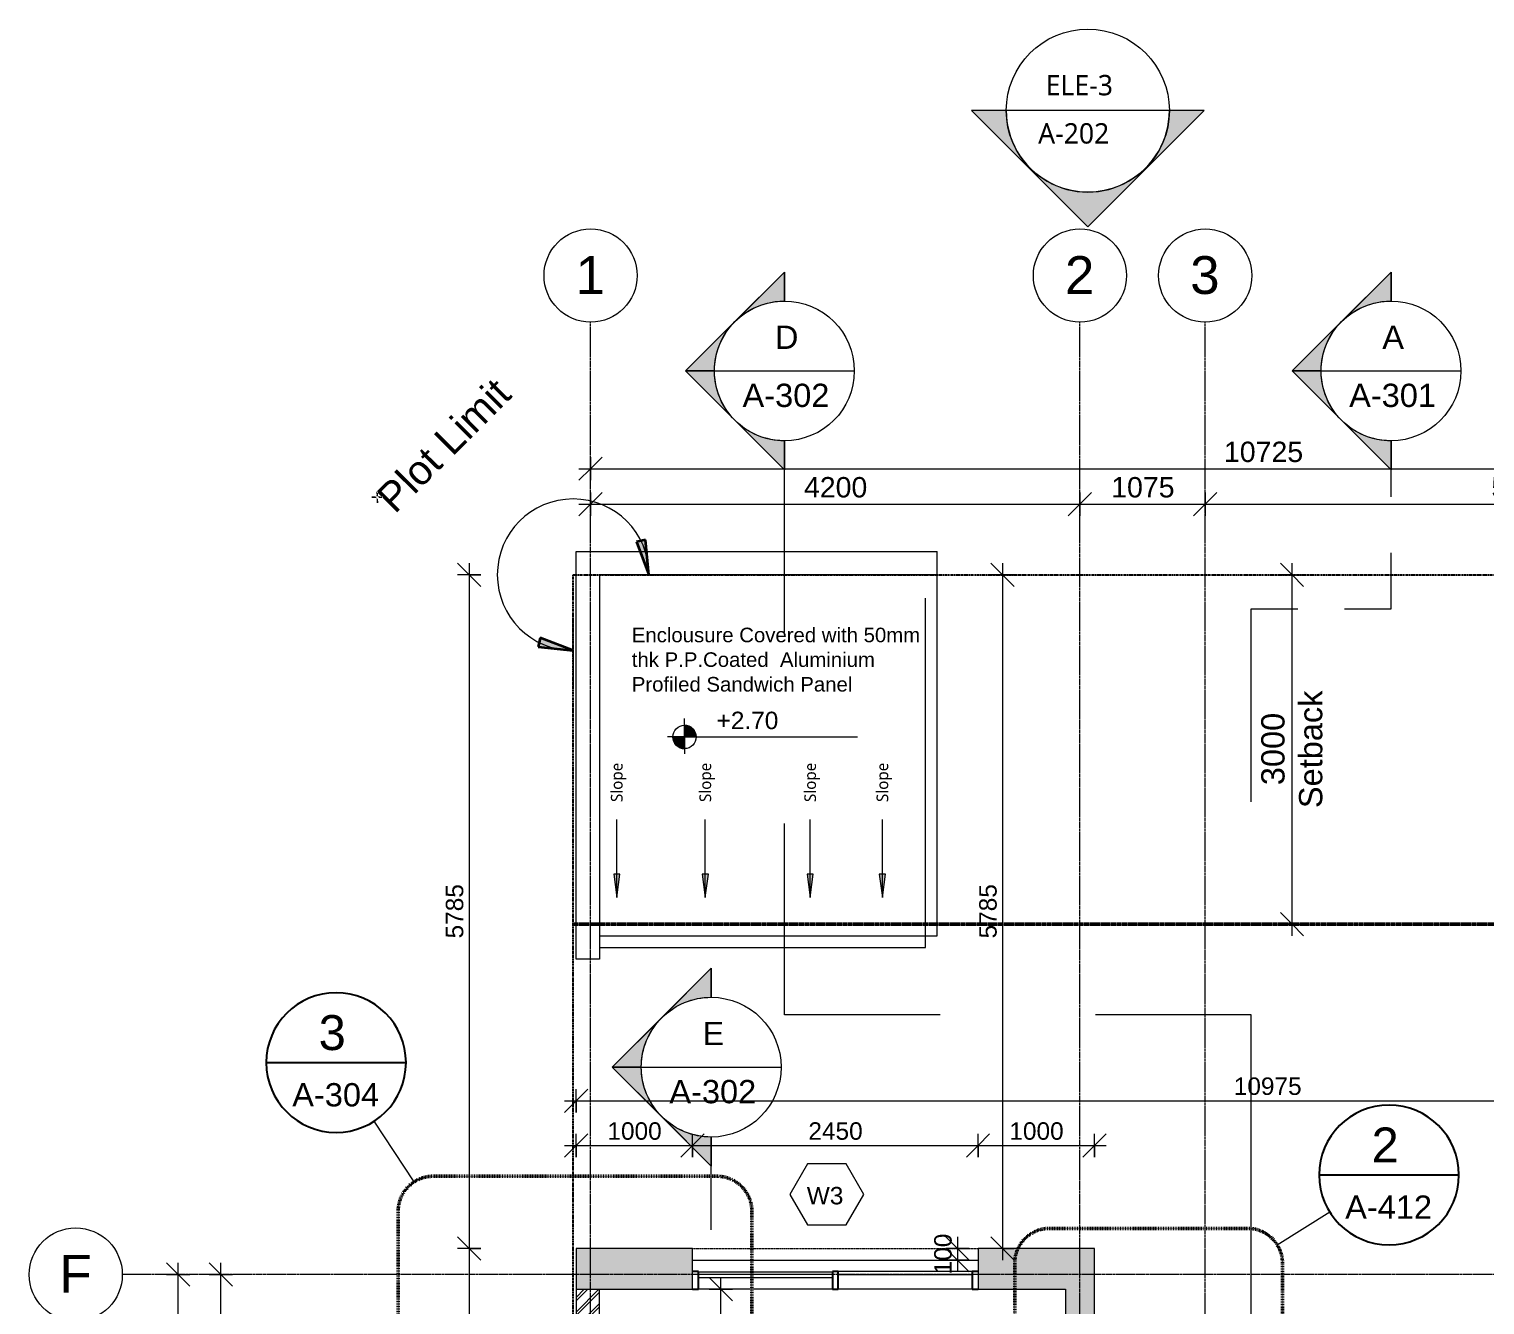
# Model space of a CAD drawing. Header units: millimetres. Extents: x -12746 to 995452, y -409013 to 338495.
# Drawn here: x -11933 to 561, y 6652 to 17608 of the extents above; entities that cross this region are included whole.
import ezdxf

# ---------------------------------------------------------------- set-up
doc = ezdxf.new("R2010")
doc.units = ezdxf.units.MM
for name, pattern in [('Callout Boundary', [2.38125, 1.190625, -1.190625]), ('Dash dot2', [6, 3, -1.5, 0, -1.5]), ('Double dash', [55, 20, -5, 10, -5, 10, -5]), ('Grid Line', [22.225, 12.7, -3.175, 3.175, -3.175]), ('Overhead', [3.96875, 2.38125, -1.5875])]:
    doc.linetypes.add(name, pattern=pattern)
for name, color, linetype, lineweight in [('A-ANNO-DIMS', 211, 'Continuous', 9), ('A-ANNO-DIMS-100', 211, 'Continuous', 9), ('A-ANNO-NOTE', 131, 'Continuous', 9), ('A-ANNO-SYMB', 150, 'Continuous', 9), ('A-DETL', 90, 'Continuous', 9), ('A-DETL-GENF', 92, 'Continuous', 9), ('A-DETL-THIN', 151, 'Continuous', 9), ('A-FLOR', 192, 'Continuous', 9), ('A-FLOR-OVHD', 1, 'Overhead', 18), ('A-GLAZ-CURT', 52, 'Continuous', 9), ('A-GLAZ-CWMG', 51, 'Continuous', 9), ('A-WALL', 113, 'Continuous', 9), ('A-WALL-IDEN', 211, 'Continuous', 18), ('A-WALL-PATT', 111, 'Continuous', 18), ('C-PROP-LINE', 91, 'Double dash', 25), ('G-ANNO-SYMB', 111, 'Continuous', 9), ('G-ANNO-TEXT', 231, 'Continuous', 9), ('S-GRID', 1, 'Continuous', 9), ('S-GRID-IDEN', 1, 'Continuous', 9)]:
    doc.layers.add(name, color=color, linetype=linetype, lineweight=lineweight)
doc.styles.add('Arial', font='arial.ttf', dxfattribs={"height": 150})
doc.styles.add('Arial_1', font='arial.ttf', dxfattribs={"height": 325})
doc.styles.add('Arial_2', font='arial.ttf', dxfattribs={"height": 200})
doc.styles.add('Arial_3', font='arial.ttf', dxfattribs={"height": 125})
doc.styles.add('Arial_4', font='arial.ttf', dxfattribs={"height": 300})
doc.styles.add('Arial_5', font='arial.ttf', dxfattribs={"height": 250})
doc.styles.add('Arial_8', font='arial.ttf', dxfattribs={"height": 175})
doc.styles.add('Lucida Sans Unicode_1', font='l_10646.ttf', dxfattribs={"height": 175})
doc.styles.add('Lucida Sans Unicode_6', font='l_10646.ttf', dxfattribs={"height": 100})
doc.dimstyles.new('100', dxfattribs={"dimscale": 304.8, "dimtxt": 153.03891, "dimasz": 0.656168, "dimexe": 0.328084, "dimexo": 0.0625, "dimgap": 0.016404, "dimtad": 1, "dimdec": 0, "dimzin": 0, "dimdsep": 46, "dimtxsty": 'Arial', "dimblk1": 'OBLIQUE', "dimblk2": 'OBLIQUE', "dimsah": 1, "dimcen": 0.09, "dimdle": 0.328084, "dimazin": 0, "dimtfac": 1, "dimtdec": 4, "dimtix": 1, "dimtmove": 0, "dimatfit": 3, "dimfxl": 0.328084, "dimfxlon": 1, "dimtvp": 1, "dimtolj": 1, "dimtzin": 0, "dimarcsym": 2})
doc.dimstyles.new('100_1', dxfattribs={"dimscale": 304.8, "dimtxt": 153.03891, "dimasz": 0.656168, "dimexe": 0.328084, "dimexo": 0.0625, "dimgap": 0.016404, "dimtad": 1, "dimdec": 0, "dimzin": 0, "dimdsep": 46, "dimtxsty": 'Arial', "dimblk1": 'OBLIQUE', "dimblk2": 'OBLIQUE', "dimsah": 1, "dimcen": 0.09, "dimdle": 0.328084, "dimazin": 0, "dimtfac": 1, "dimtdec": 4, "dimtix": 1, "dimtmove": 2, "dimatfit": 3, "dimfxl": 0.328084, "dimfxlon": 1, "dimtvp": 1, "dimtolj": 1, "dimtzin": 0, "dimarcsym": 2})
doc.dimstyles.new('grid-dim', dxfattribs={"dimscale": 304.8, "dimtxt": 178.545395, "dimasz": 0.656168, "dimexe": 0.328084, "dimexo": 0.0625, "dimgap": 0.016404, "dimtad": 1, "dimdec": 0, "dimzin": 0, "dimdsep": 46, "dimtxsty": 'Arial_8', "dimblk1": 'OBLIQUE', "dimblk2": 'OBLIQUE', "dimsah": 1, "dimcen": 0.09, "dimdle": 0.328084, "dimazin": 0, "dimtfac": 1, "dimtdec": 4, "dimtix": 1, "dimtmove": 0, "dimatfit": 3, "dimfxl": 0.328084, "dimfxlon": 1, "dimtvp": 1, "dimtolj": 1, "dimtzin": 0, "dimarcsym": 2})
doc.dimstyles.new('grid-dim_1', dxfattribs={"dimscale": 304.8, "dimtxt": 178.545395, "dimasz": 0.656168, "dimexe": 0.328084, "dimexo": 0.0625, "dimgap": 0.016404, "dimtad": 1, "dimdec": 0, "dimzin": 0, "dimdsep": 46, "dimtxsty": 'Arial_8', "dimblk1": 'OBLIQUE', "dimblk2": 'OBLIQUE', "dimsah": 1, "dimcen": 0.09, "dimdle": 0.328084, "dimazin": 0, "dimtfac": 1, "dimtdec": 4, "dimtix": 1, "dimtmove": 2, "dimatfit": 3, "dimfxl": 0.328084, "dimfxlon": 1, "dimtvp": 1, "dimtolj": 1, "dimtzin": 0, "dimarcsym": 2})
doc.dimstyles.new('Plot-limit-text', dxfattribs={"dimscale": 304.8, "dimtxt": 255.06485, "dimasz": 0.984252, "dimexe": 0.787402, "dimexo": 0.492126, "dimgap": 0.574147, "dimtad": 1, "dimdec": 0, "dimzin": 0, "dimdsep": 46, "dimtxsty": 'Arial_5', "dimsah": 1, "dimcen": 0.09, "dimazin": 0, "dimtfac": 1, "dimtdec": 4, "dimtix": 1, "dimtmove": 2, "dimatfit": 3, "dimfxl": 1, "dimtvp": 1, "dimtolj": 1, "dimtzin": 0, "dimarcsym": 2})
doc.dimstyles.new('Setback-dim', dxfattribs={"dimscale": 304.8, "dimtxt": 204.05188, "dimasz": 0.656168, "dimexe": 0.328084, "dimexo": 0.0625, "dimgap": 0.016404, "dimtad": 1, "dimdec": 0, "dimzin": 0, "dimdsep": 46, "dimtxsty": 'Arial_2', "dimblk1": 'OBLIQUE', "dimblk2": 'OBLIQUE', "dimsah": 1, "dimcen": 0.09, "dimdle": 0.328084, "dimazin": 0, "dimtfac": 1, "dimtdec": 4, "dimtix": 1, "dimtmove": 0, "dimatfit": 3, "dimfxl": 0.328084, "dimfxlon": 1, "dimtvp": 1, "dimtolj": 1, "dimtzin": 0, "dimarcsym": 2})

# ---------------------------------------------------------------- blocks, each defined once
blk = doc.blocks.new('M_Fixed Glazed Panel - Glazed Panel-738529-1st Floor FFL')
at = {"layer": 'A-GLAZ-CURT', "lineweight": 18}
for p, q in [((575, -50), (-575, -50)), ((-575, -50), (-575, -75)), ((-575, -75), (575, -75)), ((-575, -75), (575, -75)), ((575, -75), (575, -50))]:
    blk.add_line(p, q, dxfattribs=at)
blk = doc.blocks.new('Rectangular Mullion - 50x150mm-448923-1st Floor FFL')
at = {"layer": 'A-GLAZ-CWMG', "lineweight": 25}
for p, q in [((-50, 75), (0, 75)), ((-50, -75), (-50, 75)), ((0, -75), (-50, -75))]:
    blk.add_line(p, q, dxfattribs=at)
blk = doc.blocks.new('Rectangular Mullion - 50x150mm-700415-1st Floor FFL')
at = {"layer": 'A-GLAZ-CWMG'}
blk.add_line((-3839, 6787), (-4989, 6787), dxfattribs=at)
blk = doc.blocks.new('System Panel - Glazed-700417-1st Floor FFL')
at = {"layer": 'A-GLAZ-CURT', "lineweight": 18}
for p, q in [((575, -24.5), (-575, -24.5)), ((-575, -24.5), (-575, -49.5)), ((-575, -49.5), (575, -49.5)), ((575, -49.5), (575, -24.5))]:
    blk.add_line(p, q, dxfattribs=at)
blk = doc.blocks.new('Rectangular Mullion - 50x150mm-V3-1st Floor FFL')
at = {"layer": 'A-GLAZ-CWMG'}
for p, q in [((-6189, 6937), (-5039, 6937)), ((-5039, 6787), (-6189, 6787))]:
    blk.add_line(p, q, dxfattribs=at)
blk = doc.blocks.new('Rectangular Mullion - 50x150mm-448918-1st Floor FFL')
at = {"layer": 'A-GLAZ-CWMG', "lineweight": 25}
for p, q in [((-25, 75), (25, 75)), ((-25, -75), (-25, 75)), ((25, 75), (25, -75)), ((25, -75), (-25, -75))]:
    blk.add_line(p, q, dxfattribs=at)
blk = doc.blocks.new('Rectangular Mullion - 50x150mm-448925-1st Floor FFL')
at = {"layer": 'A-GLAZ-CWMG', "lineweight": 25}
for p, q in [((0, 75), (-50, 75)), ((-50, 75), (-50, -75)), ((-50, -75), (0, -75))]:
    blk.add_line(p, q, dxfattribs=at)
blk = doc.blocks.new('Family - ___-757194-1st Floor FFL')
at = {"layer": 'C-PROP-LINE'}
for p, q in [((-7264, 12922), (6736, 12922)), ((-7264, -18078), (-7264, 12922))]:
    blk.add_line(p, q, dxfattribs=at)
blk = doc.blocks.new('Grid - 100-grid-312781-1st Floor FFL')
at = {"layer": 'S-GRID-IDEN'}
blk.add_circle((0, 0), 4, dxfattribs=at)
blk = doc.blocks.new('DIMBLOCK5-1st Floor FFL')
at = {"layer": 'A-ANNO-DIMS-100', "transparency": 16777216}
for p, q in [((-5996, 6787), (-6096, 6887)), ((-5996, 3187), (-5996, 6887)), ((-6096, 6787), (-5896, 6787)), ((-5996, 6787), (-6096, 6787)), ((-5996, 6787), (-5896, 6687)), ((-5996, 3187), (-6096, 3287)), ((-6096, 3187), (-5896, 3187)), ((-5996, 3187), (-6096, 3187)), ((-5996, 3187), (-5896, 3087))]:
    blk.add_line(p, q, dxfattribs=at)
at = {"layer": 'A-ANNO-DIMS-100', "color": 0, "transparency": 16777216, "insert": (-6275, 5201), "char_height": 150, "width": 553.77, "attachment_point": 1, "rotation": 90, "line_spacing_factor": 0.941778, "style": 'Arial'}
blk.add_mtext('3600', dxfattribs=at)
blk = doc.blocks.new('_Oblique')
at = {"color": 0, "linetype": 'ByBlock', "lineweight": -2}
blk.add_line((-0.5, -0.5), (0.5, 0.5), dxfattribs=at)
blk = doc.blocks.new('Section - M_Section Head - Filled 2-312746-1st Floor FFL')
at = {"layer": 'G-ANNO-SYMB'}
h = blk.add_hatch(color=256, dxfattribs=at)
edge = h.paths.add_edge_path()
edge.add_line((-6, 8.49), (-6, 6))
edge.add_arc((-6, 0), 6, 90, 135)
edge.add_line((-10.24, 4.24), (-6, 8.49))
h = blk.add_hatch(color=256, dxfattribs=at)
edge = h.paths.add_edge_path()
edge.add_line((-6, 8.49), (-1.76, 4.24))
edge.add_arc((-6, 0), 6, 45, 90)
edge.add_line((-6, 6), (-6, 8.49))
h = blk.add_hatch(color=256, dxfattribs=at)
edge = h.paths.add_edge_path()
edge.add_line((-14.49, 0), (-10.24, 4.24))
edge.add_arc((-6, 0), 6, 135, 180)
edge.add_line((-12, 0), (-14.49, 0))
h = blk.add_hatch(color=256, dxfattribs=at)
edge = h.paths.add_edge_path()
edge.add_line((2.49, 0), (0, 0))
edge.add_arc((-6, 0), 6, 360, 405)
edge.add_line((-1.76, 4.24), (2.49, 0))
at = {"layer": 'G-ANNO-SYMB', "lineweight": 18}
for p, q in [((-6, 8.49), (-14.49, 0)), ((-6, 8.49), (-10.24, 4.24)), ((-6, 8.49), (2.49, 0)), ((-6, 6), (-6, 8.49)), ((-6, 8.49), (-6, 6)), ((-1.76, 4.24), (-6, 8.49)), ((-10.24, 4.24), (-14.49, 0)), ((2.49, 0), (-1.76, 4.24)), ((-14.49, 0), (-12, 0)), ((0, 0), (2.49, 0)), ((-12, 0), (-14.49, 0)), ((0, 0), (2.49, 0))]:
    blk.add_line(p, q, dxfattribs=at)
for start, end in [(360, 180), (90, 135), (45, 90), (135, 180), (360, 45), (180, 360)]:
    blk.add_arc((-6, 0), 6, start, end, dxfattribs=at)
blk = doc.blocks.new('ELEVATION-TAG-2D - Name___Area_Vol_Perim-514129-1st Floor FFL')
at = {"layer": 'A-ANNO-NOTE'}
h = blk.add_hatch(color=256, dxfattribs=at)
edge = h.paths.add_edge_path()
edge.add_line((0, 9.99), (9.99, 0))
edge.add_line((9.99, 0), (7, 0))
edge.add_arc((0, 0), 7, 360, 540)
edge.add_line((-7, 0), (-9.99, 0))
edge.add_line((-9.99, 0), (0, 9.99))
for p, q in [((0, 9.99), (-9.99, 0)), ((9.99, 0), (0, 9.99)), ((-9.99, 0), (-7, 0)), ((-7, 0), (7, 0)), ((7, 0), (9.99, 0))]:
    blk.add_line(p, q, dxfattribs=at)
blk.add_circle((0, 0), 7, dxfattribs=at)
blk.add_arc((0, 0), 7, 360, 180, dxfattribs=at)
blk = doc.blocks.new('BEL-CURTAIN TAG - 12mm-735983-1st Floor FFL')
at = {"layer": 'A-WALL-IDEN'}
for p, q in [((-1.62, 2.64), (-3.14, 0.02)), ((1.71, 2.64), (-1.62, 2.64)), ((3.22, 0.02), (1.71, 2.64)), ((-3.14, 0.02), (-1.62, -2.6)), ((1.71, -2.6), (3.22, 0.02)), ((-1.62, -2.6), (1.71, -2.6))]:
    blk.add_line(p, q, dxfattribs=at)
blk = doc.blocks.new('DIMBLOCK23-1st Floor FFL')
at = {"layer": 'A-ANNO-DIMS-100', "transparency": 16777216}
for p, q in [((-7239, 8405), (-7139, 8505)), ((-7239, 8305), (-7239, 8505)), ((3736, 8405), (3836, 8505)), ((3736, 8305), (3736, 8505)), ((-7339, 8405), (3736, 8405)), ((-7239, 8405), (-7339, 8305)), ((-7239, 8405), (-7239, 8305)), ((3736, 8405), (3636, 8305)), ((3736, 8405), (3736, 8305))]:
    blk.add_line(p, q, dxfattribs=at)
at = {"layer": 'A-ANNO-DIMS-100', "color": 0, "transparency": 16777216, "insert": (-1594, 8605), "char_height": 150, "width": 692.21, "attachment_point": 1, "line_spacing_factor": 0.941778, "style": 'Arial'}
blk.add_mtext('10975', dxfattribs=at)
blk = doc.blocks.new('DIMBLOCK26-1st Floor FFL')
at = {"layer": 'A-ANNO-DIMS-100', "transparency": 16777216}
for p, q in [((-8157, 12922), (-8257, 13022)), ((-8157, 13022), (-8157, 7137)), ((-8057, 12922), (-8257, 12922)), ((-8157, 12922), (-8057, 12822)), ((-8157, 12922), (-8057, 12922)), ((-8157, 7137), (-8257, 7237)), ((-8057, 7137), (-8257, 7137)), ((-8157, 7137), (-8057, 7037)), ((-8157, 7137), (-8057, 7137))]:
    blk.add_line(p, q, dxfattribs=at)
at = {"layer": 'A-ANNO-DIMS-100', "color": 0, "transparency": 16777216, "insert": (-8357, 9799), "char_height": 150, "width": 553.77, "attachment_point": 1, "rotation": 90, "line_spacing_factor": 0.941778, "style": 'Arial'}
blk.add_mtext('5785', dxfattribs=at)
blk = doc.blocks.new('DIMBLOCK27-1st Floor FFL')
at = {"layer": 'A-ANNO-DIMS-100', "transparency": 16777216}
for p, q in [((-8157, 7137), (-8257, 7237)), ((-8057, 7137), (-8257, 7137)), ((-8157, 7137), (-8157, -10213)), ((-8157, 7137), (-8057, 7037)), ((-8157, 7137), (-8057, 7137)), ((-8157, -10213), (-8257, -10113)), ((-8057, -10213), (-8257, -10213)), ((-8157, -10213), (-8057, -10313)), ((-8157, -10213), (-8057, -10213))]:
    blk.add_line(p, q, dxfattribs=at)
at = {"layer": 'A-ANNO-DIMS-100', "color": 0, "transparency": 16777216, "insert": (-8357, -1826), "char_height": 150, "width": 692.21, "attachment_point": 1, "rotation": 90, "line_spacing_factor": 0.941778, "style": 'Arial'}
blk.add_mtext('17350', dxfattribs=at)
blk = doc.blocks.new('DIMBLOCK29-1st Floor FFL')
at = {"layer": 'A-ANNO-DIMS-100', "transparency": 16777216}
for p, q in [((-1094, 12922), (-1194, 13022)), ((-1094, 9822), (-1094, 13022)), ((-1194, 12922), (-994, 12922)), ((-1094, 12922), (-1194, 12922)), ((-1094, 12922), (-994, 12822)), ((-1094, 9922), (-1194, 10022)), ((-1194, 9922), (-994, 9922)), ((-1094, 9922), (-1194, 9922)), ((-1094, 9922), (-994, 9822))]:
    blk.add_line(p, q, dxfattribs=at)
at = {"layer": 'A-ANNO-DIMS-100', "color": 0, "transparency": 16777216, "char_height": 200, "attachment_point": 1, "rotation": 90, "line_spacing_factor": 0.941778, "style": 'Arial_2'}
for s, insert, width in [('Setback', (-1034, 10918), 1209.24), ('3000', (-1358, 11115), 738.35)]:
    blk.add_mtext(s, dxfattribs=dict(at, insert=insert, width=width))
blk = doc.blocks.new('DIMBLOCK33-1st Floor FFL')
at = {"layer": 'A-ANNO-DIMS-100', "lineweight": 35, "transparency": 16777216}
for points in [[(-6613, 12922), (-6644, 13223), (-6721, 13205)], [(-7264, 12271), (-7547, 12379), (-7565, 12302)]]:
    blk.add_hatch(color=256, dxfattribs=at).paths.add_polyline_path(points)
for p, q in [((-6644, 13223), (-6721, 13205)), ((-6721, 13205), (-6613, 12922)), ((-6613, 12922), (-6644, 13223)), ((-7547, 12379), (-7565, 12302)), ((-7264, 12271), (-7547, 12379)), ((-7565, 12302), (-7264, 12271))]:
    blk.add_line(p, q, dxfattribs=at)
at = {"layer": 'A-ANNO-DIMS-100', "transparency": 16777216}
for p, q in [((-6613, 12922), (-6853, 12922)), ((-6613, 12922), (-6613, 12922)), ((-6613, 12922), (-6283, 12922)), ((-7264, 12271), (-7264, 12511)), ((-7264, 12271), (-7264, 11941))]:
    blk.add_line(p, q, dxfattribs=at)
blk.add_arc((-7264, 12922), 651, 360, 270, dxfattribs=at)
blk.add_arc((-7264, 12922), 651, 360, 270, dxfattribs=at)
at = {"layer": 'A-ANNO-DIMS-100', "color": 0, "transparency": 16777216, "insert": (-8972, 13615), "char_height": 250, "width": 1723.45, "attachment_point": 1, "rotation": 45, "line_spacing_factor": 0.941778, "style": 'Arial_5'}
blk.add_mtext('\u200c\u200dPlot Limit', dxfattribs=at)
blk = doc.blocks.new('DIMBLOCK71-1st Floor FFL')
at = {"layer": 'A-ANNO-DIMS-100', "transparency": 16777216}
for p, q in [((-7339, 8020), (-6239, 8020)), ((-7239, 8020), (-7339, 7920)), ((-7239, 8020), (-7139, 8120)), ((-7239, 7920), (-7239, 8120)), ((-7239, 8020), (-7239, 7920)), ((-6239, 8020), (-6339, 7920)), ((-6239, 8020), (-6139, 8120)), ((-6239, 7920), (-6239, 8120)), ((-6239, 8020), (-6239, 7920))]:
    blk.add_line(p, q, dxfattribs=at)
at = {"layer": 'A-ANNO-DIMS-100', "color": 0, "transparency": 16777216, "insert": (-6970, 8220), "char_height": 150, "width": 553.77, "attachment_point": 1, "line_spacing_factor": 0.941778, "style": 'Arial'}
blk.add_mtext('1000', dxfattribs=at)
blk = doc.blocks.new('DIMBLOCK72-1st Floor FFL')
at = {"layer": 'A-ANNO-DIMS-100', "transparency": 16777216}
for p, q in [((-6239, 8020), (-6339, 7920)), ((-6239, 8020), (-6139, 8120)), ((-6239, 7920), (-6239, 8120)), ((-6239, 8020), (-3789, 8020)), ((-6239, 8020), (-6239, 7920)), ((-3789, 8020), (-3889, 7920)), ((-3789, 8020), (-3689, 8120)), ((-3789, 7920), (-3789, 8120)), ((-3789, 8020), (-3789, 7920))]:
    blk.add_line(p, q, dxfattribs=at)
at = {"layer": 'A-ANNO-DIMS-100', "color": 0, "transparency": 16777216, "insert": (-5245, 8220), "char_height": 150, "width": 553.77, "attachment_point": 1, "line_spacing_factor": 0.941778, "style": 'Arial'}
blk.add_mtext('2450', dxfattribs=at)
blk = doc.blocks.new('DIMBLOCK73-1st Floor FFL')
at = {"layer": 'A-ANNO-DIMS-100', "transparency": 16777216}
for p, q in [((-3789, 8020), (-3889, 7920)), ((-3789, 8020), (-3689, 8120)), ((-3789, 7920), (-3789, 8120)), ((-3789, 8020), (-2689, 8020)), ((-3789, 8020), (-3789, 7920)), ((-2789, 8020), (-2889, 7920)), ((-2789, 8020), (-2689, 8120)), ((-2789, 7920), (-2789, 8120)), ((-2789, 8020), (-2789, 7920))]:
    blk.add_line(p, q, dxfattribs=at)
at = {"layer": 'A-ANNO-DIMS-100', "color": 0, "transparency": 16777216, "insert": (-3520, 8220), "char_height": 150, "width": 553.77, "attachment_point": 1, "line_spacing_factor": 0.941778, "style": 'Arial'}
blk.add_mtext('1000', dxfattribs=at)
blk = doc.blocks.new('DIMBLOCK74-1st Floor FFL')
at = {"layer": 'A-ANNO-DIMS-100', "transparency": 16777216}
for p, q in [((-3965, 7137), (-4065, 7237)), ((-3965, 7037), (-4065, 7137)), ((-3865, 7137), (-4065, 7137)), ((-3965, 7237), (-3965, 6937)), ((-3965, 7137), (-3865, 7037)), ((-3965, 7137), (-3865, 7137)), ((-3865, 7037), (-4065, 7037)), ((-3965, 7037), (-3865, 6937)), ((-3965, 7037), (-3865, 7037))]:
    blk.add_line(p, q, dxfattribs=at)
at = {"layer": 'A-ANNO-DIMS-100', "color": 0, "transparency": 16777216, "insert": (-4165, 6914), "char_height": 150, "width": 415.32, "attachment_point": 1, "rotation": 90, "line_spacing_factor": 0.941778, "style": 'Arial'}
blk.add_mtext('100', dxfattribs=at)
blk = doc.blocks.new('Floor Plan - M_Callout-628330-1st Floor FFL')
at = {"layer": 'A-ANNO-SYMB', "lineweight": 25}
blk.add_line((-6, 0), (6, 0), dxfattribs=at)
for start, end in [(360, 180), (180, 360)]:
    blk.add_arc((0, 0), 6, start, end, dxfattribs=at)
blk = doc.blocks.new('DIMBLOCK93-1st Floor FFL')
at = {"layer": 'A-ANNO-DIMS-100', "transparency": 16777216}
for p, q in [((-3579, 12922), (-3679, 13022)), ((-3579, 13022), (-3579, 7037)), ((-3479, 12922), (-3679, 12922)), ((-3579, 12922), (-3479, 12822)), ((-3579, 12922), (-3479, 12922)), ((-3579, 7137), (-3679, 7237)), ((-3479, 7137), (-3679, 7137)), ((-3579, 7137), (-3479, 7037)), ((-3579, 7137), (-3479, 7137))]:
    blk.add_line(p, q, dxfattribs=at)
at = {"layer": 'A-ANNO-DIMS-100', "color": 0, "transparency": 16777216, "insert": (-3779, 9799), "char_height": 150, "width": 553.77, "attachment_point": 1, "rotation": 90, "line_spacing_factor": 0.941778, "style": 'Arial'}
blk.add_mtext('5785', dxfattribs=at)
blk = doc.blocks.new('125-lvl - BEL-LVL-1026112-1st Floor FFL')
at = {"layer": 'A-ANNO-NOTE'}
h = blk.add_hatch(color=256, dxfattribs=at)
edge = h.paths.add_edge_path()
edge.add_line((0, 0), (0, -1))
edge.add_arc((0, 0), 1, 180, 270, ccw=False)
edge.add_line((-1, 0), (0, 0))
h = blk.add_hatch(color=256, dxfattribs=at)
edge = h.paths.add_edge_path()
edge.add_line((0, 0), (0, 1))
edge.add_arc((0, 0), 1, 0, 90, ccw=False)
edge.add_line((1, 0), (0, 0))
for p, q in [((0, 0), (0, 1.58)), ((0, 0), (-1.45, 0)), ((0, 0), (-1, 0)), ((0, 1), (0, 0)), ((0, 0), (2.78, 0)), ((0, 0), (0, -1.46)), ((0, -1), (0, 0)), ((0, 0), (1, 0)), ((2.78, 0), (14.85, 0))]:
    blk.add_line(p, q, dxfattribs=at)
blk.add_circle((0, 0), 1, dxfattribs=at)
for start, end in [(0, 90), (180, 270)]:
    blk.add_arc((0, 0), 1, start, end, dxfattribs=at)
blk = doc.blocks.new('DIMBLOCK101-1st Floor FFL')
at = {"layer": 'A-ANNO-DIMS-100', "transparency": 16777216}
for p, q in [((-10287, 6912), (-10387, 7012)), ((-10287, 4722), (-10287, 7012)), ((-10387, 6912), (-10187, 6912)), ((-10287, 6912), (-10387, 6912)), ((-10287, 6912), (-10187, 6812)), ((-10287, 4722), (-10387, 4822)), ((-10387, 4722), (-10187, 4722)), ((-10287, 4722), (-10387, 4722)), ((-10287, 4722), (-10187, 4622))]:
    blk.add_line(p, q, dxfattribs=at)
at = {"layer": 'A-ANNO-DIMS-100', "color": 0, "transparency": 16777216, "insert": (-10519, 5548), "char_height": 175, "width": 646.06, "attachment_point": 1, "rotation": 90, "line_spacing_factor": 0.941778, "style": 'Arial_8'}
blk.add_mtext('2190', dxfattribs=at)
blk = doc.blocks.new('DIMBLOCK102-1st Floor FFL')
at = {"layer": 'A-ANNO-DIMS-100', "transparency": 16777216}
for p, q in [((-7114, 13529), (-7014, 13629)), ((-7114, 13629), (-7114, 13429)), ((-7114, 13529), (-7114, 13629)), ((-2914, 13529), (-2814, 13629)), ((-2914, 13629), (-2914, 13429)), ((-2914, 13529), (-2914, 13629)), ((-7214, 13529), (-2914, 13529)), ((-7114, 13529), (-7214, 13429)), ((-2914, 13529), (-3014, 13429))]:
    blk.add_line(p, q, dxfattribs=at)
at = {"layer": 'A-ANNO-DIMS-100', "color": 0, "transparency": 16777216, "insert": (-5283, 13761), "char_height": 175, "width": 646.06, "attachment_point": 1, "line_spacing_factor": 0.941778, "style": 'Arial_8'}
blk.add_mtext('4200', dxfattribs=at)
blk = doc.blocks.new('DIMBLOCK103-1st Floor FFL')
at = {"layer": 'A-ANNO-DIMS-100', "transparency": 16777216}
for p, q in [((-2914, 13529), (-2814, 13629)), ((-2914, 13629), (-2914, 13429)), ((-2914, 13529), (-2914, 13629)), ((-1839, 13529), (-1739, 13629)), ((-1839, 13629), (-1839, 13429)), ((-1839, 13529), (-1839, 13629)), ((-2914, 13529), (-3014, 13429)), ((-2914, 13529), (-1839, 13529)), ((-1839, 13529), (-1939, 13429))]:
    blk.add_line(p, q, dxfattribs=at)
at = {"layer": 'A-ANNO-DIMS-100', "color": 0, "transparency": 16777216, "insert": (-2646, 13761), "char_height": 175, "width": 646.06, "attachment_point": 1, "line_spacing_factor": 0.941778, "style": 'Arial_8'}
blk.add_mtext('1075', dxfattribs=at)
blk = doc.blocks.new('DIMBLOCK104-1st Floor FFL')
at = {"layer": 'A-ANNO-DIMS-100', "transparency": 16777216}
for p, q in [((-1839, 13529), (-1739, 13629)), ((-1839, 13629), (-1839, 13429)), ((-1839, 13529), (-1839, 13629)), ((3611, 13529), (3711, 13629)), ((3611, 13629), (3611, 13429)), ((3611, 13529), (3611, 13629)), ((-1839, 13529), (-1939, 13429)), ((-1839, 13529), (3711, 13529)), ((3611, 13529), (3511, 13429))]:
    blk.add_line(p, q, dxfattribs=at)
at = {"layer": 'A-ANNO-DIMS-100', "color": 0, "transparency": 16777216, "insert": (617, 13761), "char_height": 175, "width": 646.06, "attachment_point": 1, "line_spacing_factor": 0.941778, "style": 'Arial_8'}
blk.add_mtext('5450', dxfattribs=at)
blk = doc.blocks.new('DIMBLOCK105-1st Floor FFL')
at = {"layer": 'A-ANNO-DIMS-100', "transparency": 16777216}
for p, q in [((-7114, 13833), (-7014, 13933)), ((-7114, 13933), (-7114, 13733)), ((-7114, 13833), (-7114, 13933)), ((3611, 13833), (3711, 13933)), ((3611, 13933), (3611, 13733)), ((3611, 13833), (3611, 13933)), ((-7214, 13833), (3711, 13833)), ((-7114, 13833), (-7214, 13733)), ((3611, 13833), (3511, 13733))]:
    blk.add_line(p, q, dxfattribs=at)
at = {"layer": 'A-ANNO-DIMS-100', "color": 0, "transparency": 16777216, "insert": (-1678, 14065), "char_height": 175, "width": 807.57, "attachment_point": 1, "line_spacing_factor": 0.941778, "style": 'Arial_8'}
blk.add_mtext('10725', dxfattribs=at)
blk = doc.blocks.new('DIMBLOCK106-1st Floor FFL')
at = {"layer": 'A-ANNO-DIMS-100', "transparency": 16777216}
for p, q in [((-10654, 6912), (-10754, 7012)), ((-10654, -18078), (-10654, 7012)), ((-10754, 6912), (-10554, 6912)), ((-10654, 6912), (-10754, 6912)), ((-10654, 6912), (-10554, 6812)), ((-10654, -17978), (-10754, -17878)), ((-10754, -17978), (-10554, -17978)), ((-10654, -17978), (-10754, -17978)), ((-10654, -17978), (-10554, -18078))]:
    blk.add_line(p, q, dxfattribs=at)
at = {"layer": 'A-ANNO-DIMS-100', "color": 0, "transparency": 16777216, "insert": (-10886, -5869), "char_height": 175, "width": 807.57, "attachment_point": 1, "rotation": 90, "line_spacing_factor": 0.941778, "style": 'Arial_8'}
blk.add_mtext('24890', dxfattribs=at)

msp = doc.modelspace()

# ---------------------------------------------------------------- hatches: boundary and pattern name
at = {"layer": 'A-DETL-GENF'}
h = msp.add_hatch(color=8, dxfattribs=at)
h.paths.add_polyline_path([(-7238.9, -11212.8), (-7038.9, -11212.8), (-7038.9, -10212.8), (-6038.9, -10012.8), (-6038.9, -9762.8), (-7238.9, -9762.8), (-7238.9, -11050.8)])
h.paths.add_polyline_path([(-1713.9, -10212.8), (-1713.9, -8428.1), (-1963.9, -8428.1), (-1963.9, -9762.8), (-2713.9, -9762.8), (-2713.9, -10012.8)])
h.paths.add_polyline_path([(3736.1, -7027.8), (3736.1, -6227.8), (3486.1, -6227.8), (3486.1, -7027.8)])
h.paths.add_polyline_path([(3736.1, -2962.8), (3736.1, -2162.8), (3486.1, -2162.8), (3486.1, -2962.8)])
h.paths.add_polyline_path([(-6995.7, -2762.8), (-6988.9, -2762.8), (-6988.9, -2162.8), (-7238.9, -2162.8), (-7238.9, -2762.8)])
h.paths.add_polyline_path([(-5813.9, -2362.8), (-3038.9, -2362.8), (-3038.9, -2162.8), (-5813.9, -2162.8)])
h.paths.add_polyline_path([(-5550.4, 437.2), (-3038.9, 437.2), (-3038.9, 637.2), (-5813.9, 637.2), (-5813.9, 437.2), (-5710.9, 437.2)])
h.paths.add_polyline_path([(-6995.7, 437.2), (-6988.9, 437.2), (-6988.9, 1037.2), (-7238.9, 1037.2), (-7238.9, 437.2)])
h.paths.add_polyline_path([(3486.1, 4222.2), (3736.1, 4222.2), (3736.1, 5022.2), (3486.1, 5022.2)])
h.paths.add_polyline_path([(-3038.9, 4772.2), (-2788.9, 4772.2), (-2788.9, 7137.2), (-3788.9, 7137.2), (-3788.9, 6787.2), (-3038.9, 6787.2), (-3038.9, 4993.9)])
h.paths.add_polyline_path([(-7238.9, 6787.2), (-6238.9, 6787.2), (-6238.9, 7137.2), (-7238.9, 7137.2)])
at = {"layer": 'A-WALL-PATT', "lineweight": 9}
h = msp.add_hatch(dxfattribs=at)
h.set_pattern_fill('FP_2', color=256, style=0, pattern_type=2)
h.set_pattern_definition([(45, (0, 0), (-62.8618, 62.8618), []), (45, (0, 95.25), (-62.8618, 62.8618), [])])
h.paths.add_polyline_path([(-7038.9, -9762.8), (-7038.9, -5262.8), (-7238.9, -5262.8), (-7238.9, -9762.8)])
h.paths.add_polyline_path([(-7100.2, -5062.8), (-7038.9, -5062.8), (-7038.9, -2762.8), (-7238.9, -2762.8), (-7238.9, -5062.8), (-7100.6, -5062.8)])
h.paths.add_polyline_path([(-7238.9, -2162.8), (-7038.9, -2162.8), (-7038.9, 437.2), (-7238.9, 437.2), (-7238.9, -1882.4)])
h.paths.add_polyline_path([(-7110.4, 1037.2), (-7038.9, 1037.2), (-7038.9, 3337.2), (-7238.9, 3337.2), (-7238.9, 1037.2)])
h.paths.add_polyline_path([(-7133.2, 3537.2), (-7038.9, 3537.2), (-7038.9, 6787.2), (-7238.9, 6787.2), (-7238.9, 3537.2), (-7136.5, 3537.2)])
at = {"layer": 'G-ANNO-TEXT'}
for points in [[(-6889.7, 10150), (-6863.4, 10350), (-6916, 10350)], [(-6129.7, 10150), (-6103.4, 10350), (-6156, 10350)], [(-5229.7, 10150), (-5203.4, 10350), (-5256, 10350)], [(-4609.7, 10150), (-4583.4, 10350), (-4636, 10350)]]:
    msp.add_hatch(color=7, dxfattribs=at).paths.add_polyline_path(points)

# ---------------------------------------------------------------- linework, layer by layer
at = {"layer": 'A-ANNO-SYMB'}
for p, q in [((-8629.8, 7707.8), (-8970.7, 8230.2)), ((-1221.5, 7168.2), (-770.1, 7450))]:
    msp.add_line(p, q, dxfattribs=at)
at = {"layer": 'A-ANNO-SYMB', "linetype": 'Callout Boundary', "lineweight": 50}
for p, q in [((-6030.1, 7756.6), (-8465.9, 7756.6)), ((-8765.9, 7456.6), (-8765.9, 5985)), ((-5730.1, 5985), (-5730.1, 7456.6)), ((-1476, 7309.3), (-3174.1, 7309.3)), ((-3474.1, 7009.3), (-3474.1, 4915.2)), ((-1176, 4915.2), (-1176, 7009.3))]:
    msp.add_line(p, q, dxfattribs=at)
for centre, start, end in [((-8465.9, 7456.6), 90, 180), ((-6030.1, 7456.6), 0, 90), ((-3174.1, 7009.3), 90, 180), ((-1476, 7009.3), 0, 90)]:
    msp.add_arc(centre, 300, start, end, dxfattribs=at)
at = {"layer": 'A-DETL'}
for p, q in [((-4238.9, 9722.2), (-4238.9, 12722.2)), ((-7038.9, 9722.2), (-4238.9, 9722.2))]:
    msp.add_line(p, q, dxfattribs=at)
at = {"layer": 'A-DETL', "linetype": 'Dash dot2', "lineweight": 50}
msp.add_line((3736.1, 9922.2), (-7263.9, 9922.2), dxfattribs=at)
at = {"layer": 'A-DETL-THIN'}
for p, q in [((-4238.9, 9722.2), (-4238.9, 12722.2)), ((-7038.9, 9722.2), (-4238.9, 9722.2)), ((-6238.9, 7137.2), (-7238.9, 7137.2)), ((-7238.9, 7137.2), (-7238.9, 6787.2)), ((-6238.9, 6787.2), (-6238.9, 7137.2)), ((-2788.9, 7137.2), (-3788.9, 7137.2)), ((-3788.9, 7137.2), (-3788.9, 6787.2)), ((-2788.9, 4772.2), (-2788.9, 7137.2)), ((-7238.9, 6787.2), (-6238.9, 6787.2)), ((-3788.9, 6787.2), (-3038.9, 6787.2)), ((-3038.9, 6787.2), (-3038.9, 4772.2))]:
    msp.add_line(p, q, dxfattribs=at)
at = {"layer": 'A-FLOR'}
for p, q in [((-4138.9, 9822.2), (-4138.9, 12922.2)), ((-7038.9, 9822.2), (-4138.9, 9822.2))]:
    msp.add_line(p, q, dxfattribs=at)
at = {"layer": 'A-FLOR-OVHD'}
msp.add_line((-6238.9, 7137.2), (-3788.9, 7137.2), dxfattribs=at)
at = {"layer": 'A-WALL'}
for p, q in [((-7238.9, 9622.2), (-7238.9, 13122.2)), ((-7238.9, 13122.2), (-4138.9, 13122.2)), ((-4138.9, 12922.2), (-4138.9, 13122.2)), ((-7038.9, 12922.2), (-7038.9, 9622.2)), ((-4138.9, 12922.2), (-7038.9, 12922.2)), ((-7038.9, 9622.2), (-7238.9, 9622.2)), ((-6238.9, 7037.2), (-3788.9, 7037.2))]:
    msp.add_line(p, q, dxfattribs=at)
at = {"layer": 'A-WALL', "lineweight": 18}
for p, q in [((-7238.9, 6787.2), (-7238.9, 3537.2)), ((-7038.9, 3537.2), (-7038.9, 6787.2))]:
    msp.add_line(p, q, dxfattribs=at)
at = {"layer": 'G-ANNO-SYMB', "lineweight": 18}
for p, q in [((-6050.8, 14672.6), (-4850.8, 14672.6)), ((-844.3, 14672.6), (355.7, 14672.6)), ((-6678.9, 8693.4), (-5478.9, 8693.4))]:
    msp.add_line(p, q, dxfattribs=at)
at = {"layer": 'G-ANNO-SYMB'}
for p, q in [((-5450.8, 12429.1), (-5450.8, 14072.6)), ((-244.3, 13591.1), (-244.3, 14072.6)), ((-244.3, 12628.1), (-244.3, 13109.6)), ((-1444, 12628.1), (-1044.1, 12628.1)), ((-1444, 10971.6), (-1444, 12628.1)), ((-644.2, 12628.1), (-244.3, 12628.1)), ((-5450.8, 9142.1), (-5450.8, 10785.6)), ((-4115.2, 9142.1), (-5450.8, 9142.1)), ((-1444, 9142.1), (-2779.6, 9142.1)), ((-1444, 5408), (-1444, 9142.1)), ((-6078.9, 7296.6), (-6078.9, 8093.4))]:
    msp.add_line(p, q, dxfattribs=at)
at = {"layer": 'G-ANNO-TEXT', "color": 7}
for p, q in [((-6889.7, 10582), (-6889.7, 10820.1)), ((-6129.7, 10582), (-6129.7, 10820.1)), ((-5229.7, 10582), (-5229.7, 10820.1)), ((-4609.7, 10582), (-4609.7, 10820.1)), ((-6889.7, 10150), (-6889.7, 10582)), ((-6129.7, 10150), (-6129.7, 10582)), ((-5229.7, 10150), (-5229.7, 10582)), ((-4609.7, 10150), (-4609.7, 10582)), ((-6863.4, 10350), (-6916, 10350)), ((-6916, 10350), (-6889.7, 10150)), ((-6889.7, 10150), (-6863.4, 10350)), ((-6103.4, 10350), (-6156, 10350)), ((-6156, 10350), (-6129.7, 10150)), ((-6129.7, 10150), (-6103.4, 10350)), ((-5203.4, 10350), (-5256, 10350)), ((-5256, 10350), (-5229.7, 10150)), ((-5229.7, 10150), (-5203.4, 10350)), ((-4583.4, 10350), (-4636, 10350)), ((-4636, 10350), (-4609.7, 10150)), ((-4609.7, 10150), (-4583.4, 10350))]:
    msp.add_line(p, q, dxfattribs=at)
at = {"layer": 'S-GRID', "linetype": 'Grid Line'}
for p, q in [((-7113.9, -12055.6), (-7113.9, 15091.4)), ((-2913.9, -12055.6), (-2913.9, 15091.4)), ((-1838.9, -12055.6), (-1838.9, 15091.4)), ((7895.6, 6912.2), (-11133.4, 6912.2))]:
    msp.add_line(p, q, dxfattribs=at)

# ---------------------------------------------------------------- block references
at = {"layer": 'A-ANNO-NOTE', "xscale": 100, "yscale": 100, "zscale": 100, "rotation": 180}
msp.add_blockref('ELEVATION-TAG-2D - Name___Area_Vol_Perim-514129-1st Floor FFL', (-2846.5, 16907.9), dxfattribs=at)
at = {"layer": 'A-ANNO-NOTE', "xscale": 100, "yscale": 100, "zscale": 100}
msp.add_blockref('125-lvl - BEL-LVL-1026112-1st Floor FFL', (-6307.8, 11529.2), dxfattribs=at)
at = {"layer": 'A-ANNO-SYMB', "lineweight": 25, "xscale": 99.99999999999993, "yscale": 99.99999999999993, "zscale": 99.99999999999993}
for p in [(-9298.5, 8732.7), (-261.2, 7767.8)]:
    msp.add_blockref('Floor Plan - M_Callout-628330-1st Floor FFL', p, dxfattribs=at)
at = {"layer": 'A-GLAZ-CURT', "rotation": 180}
for name, p in [('System Panel - Glazed-700417-1st Floor FFL', (-5613.9, 6862.2)), ('M_Fixed Glazed Panel - Glazed Panel-738529-1st Floor FFL', (-4413.9, 6862.2))]:
    msp.add_blockref(name, p, dxfattribs=at)
at = {"layer": 'A-GLAZ-CWMG', "extrusion": (0, 0, -1)}
for name, p in [('Rectangular Mullion - 50x150mm-448923-1st Floor FFL', (6238.9, 6862.2)), ('Rectangular Mullion - 50x150mm-448918-1st Floor FFL', (5013.9, 6862.2))]:
    msp.add_blockref(name, p, dxfattribs=at)
at = {"layer": 'A-GLAZ-CWMG'}
for name, p in [('Rectangular Mullion - 50x150mm-V3-1st Floor FFL', (0, 0)), ('Rectangular Mullion - 50x150mm-448925-1st Floor FFL', (-3788.9, 6862.2)), ('Rectangular Mullion - 50x150mm-700415-1st Floor FFL', (0, 0))]:
    msp.add_blockref(name, p, dxfattribs=at)
at = {"layer": 'A-WALL-IDEN', "xscale": 99.99999999999993, "yscale": 99.99999999999993, "zscale": 99.99999999999993}
msp.add_blockref('BEL-CURTAIN TAG - 12mm-735983-1st Floor FFL', (-5091, 7598.7), dxfattribs=at)
at = {"layer": 'C-PROP-LINE'}
msp.add_blockref('Family - ___-757194-1st Floor FFL', (0, 0), dxfattribs=at)
at = {"layer": 'G-ANNO-SYMB', "lineweight": 18, "extrusion": (0, 0, -1), "xscale": 99.99999999999993, "yscale": 99.99999999999993, "zscale": 99.99999999999993, "rotation": 270.0000000000002}
for p in [(5450.8, 14072.6), (244.3, 14072.6), (6078.9, 8093.4)]:
    msp.add_blockref('Section - M_Section Head - Filled 2-312746-1st Floor FFL', p, dxfattribs=at)
at = {"layer": 'S-GRID-IDEN', "xscale": 99.99999999999993, "yscale": 99.99999999999993, "zscale": 99.99999999999993}
for p in [(-7113.9, 15491.4), (-2913.9, 15491.4), (-1838.9, 15491.4)]:
    msp.add_blockref('Grid - 100-grid-312781-1st Floor FFL', p, dxfattribs=at)
at = {"layer": 'S-GRID-IDEN', "xscale": 99.99999999999993, "yscale": 99.99999999999993, "zscale": 99.99999999999993, "rotation": 89.99999999999982}
msp.add_blockref('Grid - 100-grid-312781-1st Floor FFL', (-11533.4, 6912.2), dxfattribs=at)

# ---------------------------------------------------------------- texts
at = {"layer": 'A-ANNO-NOTE', "attachment_point": 1}
for s, insert, char_height, width, style in [('ELE-3', (-3207.6, 17214.2), 175, 833.755, 'Lucida Sans Unicode_1'), ('A-202', (-3272.6, 16799.8), 175, 929.957, 'Lucida Sans Unicode_1'), ('+2.70', (-6033, 11746), 150, 657.384, 'Arial')]:
    msp.add_mtext(s, dxfattribs=dict(at, insert=insert, char_height=char_height, width=width, style=style))
at = {"layer": 'A-ANNO-SYMB', "attachment_point": 1}
for s, insert, char_height, width, style in [('3', (-9448.4, 9140.3), 300, 288.607, 'Arial_4'), ('A-304', (-9674.9, 8556.3), 200, 921.941, 'Arial_2'), ('2', (-411, 8175.3), 300, 288.607, 'Arial_4'), ('A-412', (-637.6, 7591.4), 200, 921.941, 'Arial_2')]:
    msp.add_mtext(s, dxfattribs=dict(at, insert=insert, char_height=char_height, width=width, style=style))
at = {"layer": 'A-WALL-IDEN', "lineweight": 9, "insert": (-5258.8, 7665.1), "char_height": 150, "width": 400.844, "attachment_point": 1, "style": 'Arial'}
msp.add_mtext('W3', dxfattribs=at)
at = {"layer": 'G-ANNO-SYMB', "char_height": 200, "attachment_point": 1, "style": 'Arial_2'}
for s, insert, width in [('D', (-5532.1, 15061.5), 248.523), ('A', (-319.1, 15061.5), 232.489), ('A-302', (-5810.1, 14562.6), 921.941), ('A-301', (-603.6, 14562.6), 921.941), ('E', (-6153.7, 9082.3), 232.489), ('A-302', (-6438.2, 8583.4), 921.941)]:
    msp.add_mtext(s, dxfattribs=dict(at, insert=insert, width=width))
at = {"layer": 'G-ANNO-TEXT', "color": 7, "char_height": 125, "attachment_point": 1, "style": 'Arial_3'}
for s, insert, width in [('Enclousure Covered with 50mm ', (-6760.3, 12467.4), 3142.615), ('thk P.P.Coated  Aluminium ', (-6760.3, 12255.8), 2661.602), ('Profiled Sandwich Panel', (-6760.3, 12044.1), 2332.911)]:
    msp.add_mtext(s, dxfattribs=dict(at, insert=insert, width=width))
at = {"layer": 'G-ANNO-TEXT', "color": 7, "char_height": 100, "width": 440.928, "attachment_point": 1, "rotation": 90, "style": 'Lucida Sans Unicode_6'}
for insert in [(-6939.7, 10970.1), (-6179.7, 10970.1), (-5279.7, 10970.1), (-4659.7, 10970.1)]:
    msp.add_mtext('Slope', dxfattribs=dict(at, insert=insert))

# ---------------------------------------------------------------- dimensions: what is measured, and where the dimension line sits
at = {"layer": 'A-ANNO-DIMS'}
dim = msp.add_angular_dim_3p(base=(-7914.7, 12922.2), center=(-7263.9, 12922.2), p1=(-6133, 12922.2), p2=(-7263.9, 11791.3), text='\u200c\u200dPlot Limit', dimstyle='Plot-limit-text', override={"dimpost": '<>', "dimfxl": 1599.287188}, dxfattribs=at)
dim.commit()
dim.dimension.update_dxf_attribs({"geometry": 'DIMBLOCK33-1st Floor FFL', "text_midpoint": (-8244.9, 14106.4), "dimtype": 165, "text_rotation": 45})
for base, p1, p2, dimstyle, override, picture, middle in [((3611.1, 13833.1), (-7113.9, 13933.1), (3611.1, 13933.1), 'grid-dim_1', {"dimpost": '<>', "dimfxl": 10724.999873}, 'DIMBLOCK105-1st Floor FFL', (-1274.2, 13948.6)), ((3736.1, 8405), (-7238.9, 8305), (3736.1, 8305), '100_1', {"dimpost": '<>', "dimfxl": 10975}, 'DIMBLOCK23-1st Floor FFL', (-1248.3, 8504.7))]:
    dim = msp.add_linear_dim(base=base, p1=p1, p2=p2, dimstyle=dimstyle, override=override, dxfattribs=at)
    dim.commit()
    dim.dimension.update_dxf_attribs({"geometry": picture, "text_midpoint": middle, "dimtype": 160})
for base, p1, p2, dimstyle, override, picture, middle in [((-2913.9, 13528.6), (-7113.9, 13628.6), (-2913.9, 13628.6), 'grid-dim', {"dimpost": '<>', "dimfxl": 4199.999873}, 'DIMBLOCK102-1st Floor FFL', (-5013.9, 13622.9)), ((-1838.9, 13528.6), (-2913.9, 13628.6), (-1838.9, 13628.6), 'grid-dim', {"dimpost": '<>', "dimfxl": 1075.000234}, 'DIMBLOCK103-1st Floor FFL', (-2376.4, 13622.9)), ((3611.1, 13528.6), (-1838.9, 13628.6), (3611.1, 13628.6), 'grid-dim', {"dimpost": '<>', "dimfxl": 5449.999766}, 'DIMBLOCK104-1st Floor FFL', (886.1, 13622.9)), ((-6238.9, 8020.3), (-7238.9, 7920.3), (-6238.9, 7920.3), '100', {"dimpost": '<>', "dimfxl": 1000}, 'DIMBLOCK71-1st Floor FFL', (-6738.9, 8101.9)), ((-3788.9, 8020.3), (-6238.9, 7920.3), (-3788.9, 7920.3), '100', {"dimpost": '<>', "dimfxl": 2450}, 'DIMBLOCK72-1st Floor FFL', (-5013.9, 8101.9)), ((-2788.9, 8020.3), (-3788.9, 7920.3), (-2788.9, 7920.3), '100', {"dimpost": '<>', "dimfxl": 1000}, 'DIMBLOCK73-1st Floor FFL', (-3288.9, 8101.9))]:
    dim = msp.add_linear_dim(base=base, p1=p1, p2=p2, dimstyle=dimstyle, override=override, dxfattribs=at)
    dim.commit()
    dim.dimension.update_dxf_attribs({"geometry": picture, "text_midpoint": middle})
for base, p1, p2, dimstyle, override, picture, middle in [((-8157.5, 7137.2), (-8057.5, 12922.2), (-8057.5, 7137.2), '100', {"dimpost": '<>', "dimfxl": 5785.001504}, 'DIMBLOCK26-1st Floor FFL', (-8239.1, 10029.7)), ((-3578.9, 7137.2), (-3478.9, 12922.2), (-3478.9, 7137.2), '100', {"dimpost": '<>', "dimfxl": 5785.001504}, 'DIMBLOCK93-1st Floor FFL', (-3660.5, 10029.7)), ((-3965.3, 7037.2), (-3865.3, 7137.2), (-3865.3, 7037.2), '100', {"dimpost": '<>', "dimfxl": 100}, 'DIMBLOCK74-1st Floor FFL', (-4046.9, 7087.2)), ((-8157.5, -10212.8), (-8057.5, 7137.2), (-8057.5, -10212.8), '100', {"dimpost": '<>', "dimfxl": 17350}, 'DIMBLOCK27-1st Floor FFL', (-8239.1, -1537.8)), ((-10654.2, 6912.2), (-10754.2, -17977.8), (-10754.2, 6912.2), 'grid-dim', {"dimpost": '<>', "dimfxl": 24889.999246}, 'DIMBLOCK106-1st Floor FFL', (-10748.5, -5532.8)), ((-10286.8, 6912.2), (-10386.8, 4722.2), (-10386.8, 6912.2), 'grid-dim', {"dimpost": '<>', "dimfxl": 2190.000054}, 'DIMBLOCK101-1st Floor FFL', (-10381.1, 5817.2))]:
    dim = msp.add_linear_dim(base=base, p1=p1, p2=p2, angle=90, dimstyle=dimstyle, override=override, dxfattribs=at)
    dim.commit()
    dim.dimension.update_dxf_attribs({"geometry": picture, "text_midpoint": middle})
dim = msp.add_linear_dim(base=(-1093.8, 12922.2), p1=(-1193.8, 9922.2), p2=(-1193.8, 12922.2), angle=90, text='<>\\XSetback', dimstyle='Setback-dim', override={"dimpost": '<>', "dimfxl": 3000}, dxfattribs=at)
dim.commit()
dim.dimension.update_dxf_attribs({"geometry": 'DIMBLOCK29-1st Floor FFL', "text_midpoint": (-1093.8, 11422.2)})
dim = msp.add_linear_dim(base=(-5995.6, 6787.2), p1=(-6095.6, 3187.2), p2=(-6095.6, 6787.2), angle=90, dimstyle='100_1', override={"dimpost": '<>', "dimfxl": 3600}, dxfattribs=at)
dim.commit()
dim.dimension.update_dxf_attribs({"geometry": 'DIMBLOCK5-1st Floor FFL', "text_midpoint": (-6174.6, 5477.7), "dimtype": 160, "text_rotation": 90})

# ---------------------------------------------------------------- next in the draw order: texts
at = {"layer": 'S-GRID-IDEN', "char_height": 325, "attachment_point": 1, "style": 'Arial_1', "bg_fill": 3, "box_fill_scale": 1.25, "bg_fill_color": 256, "bg_fill_true_color": 13158600, "bg_fill_transparency": 0}
for s, insert, width in [('1', (-7243, 15658.2), 304.641), ('2', (-3043, 15658.2), 304.641), ('3', (-1968, 15658.2), 304.641), ('F', (-11673.3, 7081.4), 336.709)]:
    msp.add_mtext(s, dxfattribs=dict(at, insert=insert, width=width))

doc.saveas('drawing.dxf')
